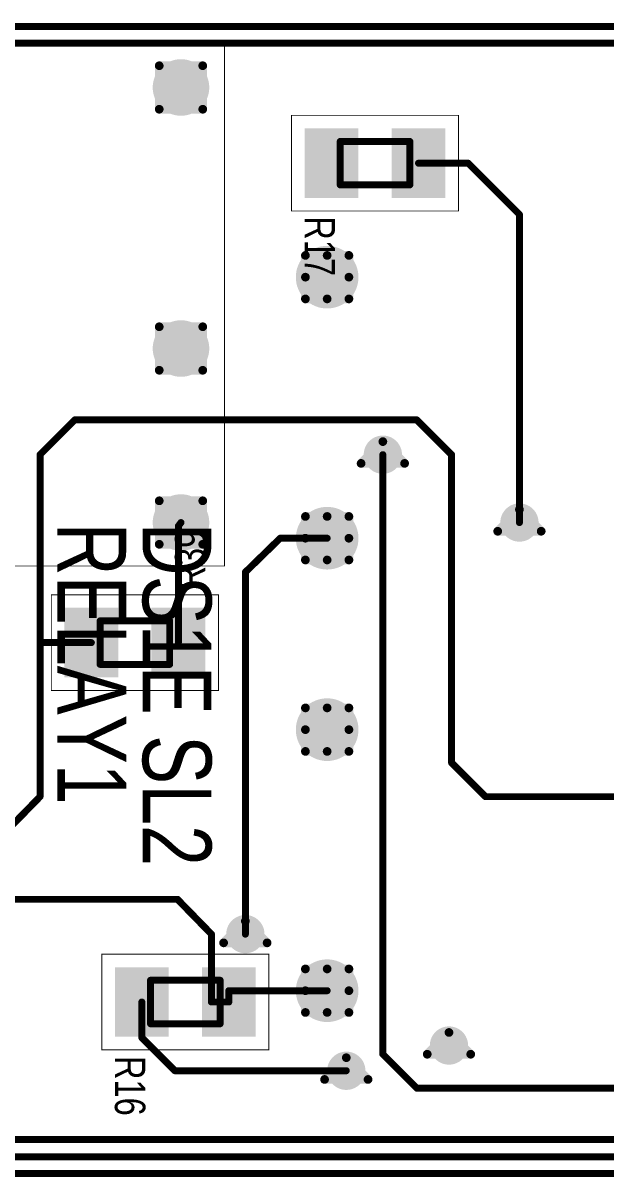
# Model space of a CAD drawing. Extents: x 0 to 12.4, y -1.9 to 1.3.
# Drawn here: x 8.483 to 9.153, y 0.016 to 1.342 of the extents above; entities that cross this region are included whole.
import ezdxf

# ---------------------------------------------------------------- set-up
doc = ezdxf.new("R2010")
doc.units = 0

msp = doc.modelspace()

# ---------------------------------------------------------------- linework, layer by layer
for points, const_width in [([(12.361, 0.02), (0, 0.02), (0, 1.338), (12.361, 1.338), (12.361, 0.02)], 0.008), ([(8.315, 0.748), (8.315, 1.318), (8.715, 1.318), (8.715, 0.718), (8.315, 0.718), (8.315, 0.748)], 0.001)]:
    msp.add_lwpolyline(points, close=True, dxfattribs=dict(const_width=const_width))
at = {"const_width": 0.0005}
for points in [[(8.7148, 1.318, 1), (8.7152, 1.318, 1)], [(8.7148, 0.718, 1), (8.7152, 0.718, 1)]]:
    msp.add_lwpolyline(points, format="xyb", close=True, dxfattribs=at)
at = {"layer": 'BOT'}
for points, const_width in [([(12.341, 1.319), (0.02, 1.319), (0.02, 0.039), (12.341, 0.039), (12.341, 1.319)], 0.008), ([(8.984, 1.126), (8.792, 1.126), (8.792, 1.236), (8.984, 1.236), (8.984, 1.126)], 0.001), ([(8.516, 0.685), (8.708, 0.685), (8.708, 0.575), (8.516, 0.575), (8.516, 0.685)], 0.001), ([(8.766, 0.162), (8.574, 0.162), (8.574, 0.272), (8.766, 0.272), (8.766, 0.162)], 0.001)]:
    msp.add_lwpolyline(points, close=True, dxfattribs=dict(at, const_width=const_width))
for points, const_width in [([(8.65, 1.268, 1), (8.68, 1.268, 1)], 0.031), ([(8.7918, 1.236, 1), (8.7922, 1.236, 1)], 0.0005), ([(8.9838, 1.236, 1), (8.9842, 1.236, 1)], 0.0005), ([(8.936, 1.181, 1), (8.94, 1.181, 1)], 0.004), ([(8.993, 1.181, 1), (8.997, 1.181, 1)], 0.004), ([(8.993, 1.181, 1), (8.997, 1.181, 1)], 0.004), ([(8.7918, 1.126, 1), (8.7922, 1.126, 1)], 0.0005), ([(8.9838, 1.126, 1), (8.9842, 1.126, 1)], 0.0005), ([(8.9838, 1.126, 1), (8.9842, 1.126, 1)], 0.0005), ([(9.052, 1.122, 1), (9.056, 1.122, 1)], 0.004), ([(9.052, 1.122, 1), (9.056, 1.122, 1)], 0.004), ([(8.816, 1.05, 1), (8.85, 1.05, 1)], 0.035), ([(8.65, 0.968, 1), (8.68, 0.968, 1)], 0.031), ([(8.541, 0.886, 1), (8.545, 0.886, 1)], 0.004), ([(8.541, 0.886, 1), (8.545, 0.886, 1)], 0.004), ([(8.934, 0.886, 1), (8.938, 0.886, 1)], 0.004), ([(8.934, 0.886, 1), (8.938, 0.886, 1)], 0.004), ([(8.887, 0.846, 1), (8.907, 0.846, 1)], 0.02), ([(8.501, 0.846, 1), (8.505, 0.846, 1)], 0.004), ([(8.501, 0.846, 1), (8.505, 0.846, 1)], 0.004), ([(8.895, 0.846, 1), (8.899, 0.846, 1)], 0.004), ([(8.974, 0.846, 1), (8.978, 0.846, 1)], 0.004), ([(8.974, 0.846, 1), (8.978, 0.846, 1)], 0.004), ([(8.65, 0.768, 1), (8.68, 0.768, 1)], 0.031), ([(8.816, 0.75, 1), (8.85, 0.75, 1)], 0.035), ([(9.044, 0.768, 1), (9.064, 0.768, 1)], 0.02), ([(8.663, 0.768, 1), (8.667, 0.768, 1)], 0.004), ([(9.052, 0.768, 1), (9.056, 0.768, 1)], 0.004), ([(8.66, 0.764, 1), (8.664, 0.764, 1)], 0.004), ([(8.66, 0.764, 1), (8.664, 0.764, 1)], 0.004), ([(8.777, 0.75, 1), (8.781, 0.75, 1)], 0.004), ([(8.777, 0.75, 1), (8.781, 0.75, 1)], 0.004), ([(8.831, 0.75, 1), (8.835, 0.75, 1)], 0.004), ([(8.737, 0.711, 1), (8.741, 0.711, 1)], 0.004), ([(8.737, 0.711, 1), (8.741, 0.711, 1)], 0.004), ([(8.5158, 0.685, 1), (8.5162, 0.685, 1)], 0.0005), ([(8.5158, 0.685, 1), (8.5162, 0.685, 1)], 0.0005), ([(8.7078, 0.685, 1), (8.7082, 0.685, 1)], 0.0005), ([(8.501, 0.63, 1), (8.505, 0.63, 1)], 0.004), ([(8.501, 0.63, 1), (8.505, 0.63, 1)], 0.004), ([(8.501, 0.63, 1), (8.505, 0.63, 1)], 0.004), ([(8.501, 0.63, 1), (8.505, 0.63, 1)], 0.004), ([(8.56, 0.63, 1), (8.564, 0.63, 1)], 0.004), ([(8.56, 0.63, 1), (8.564, 0.63, 1)], 0.004), ([(8.66, 0.63, 1), (8.664, 0.63, 1)], 0.004), ([(8.5158, 0.575, 1), (8.5162, 0.575, 1)], 0.0005), ([(8.7078, 0.575, 1), (8.7082, 0.575, 1)], 0.0005), ([(8.816, 0.53, 1), (8.85, 0.53, 1)], 0.035), ([(8.974, 0.492, 1), (8.978, 0.492, 1)], 0.004), ([(8.974, 0.492, 1), (8.978, 0.492, 1)], 0.004), ([(8.501, 0.453, 1), (8.505, 0.453, 1)], 0.004), ([(8.501, 0.453, 1), (8.505, 0.453, 1)], 0.004), ([(9.013, 0.453, 1), (9.017, 0.453, 1)], 0.004), ([(9.013, 0.453, 1), (9.017, 0.453, 1)], 0.004), ([(8.659, 0.335, 1), (8.663, 0.335, 1)], 0.004), ([(8.659, 0.335, 1), (8.663, 0.335, 1)], 0.004), ([(8.729, 0.295, 1), (8.749, 0.295, 1)], 0.02), ([(8.698, 0.295, 1), (8.702, 0.295, 1)], 0.004), ([(8.698, 0.295, 1), (8.702, 0.295, 1)], 0.004), ([(8.737, 0.295, 1), (8.741, 0.295, 1)], 0.004), ([(8.5738, 0.272, 1), (8.5742, 0.272, 1)], 0.0005), ([(8.7658, 0.272, 1), (8.7662, 0.272, 1)], 0.0005), ([(8.816, 0.23, 1), (8.85, 0.23, 1)], 0.035), ([(8.718, 0.23, 1), (8.722, 0.23, 1)], 0.004), ([(8.718, 0.23, 1), (8.722, 0.23, 1)], 0.004), ([(8.831, 0.23, 1), (8.835, 0.23, 1)], 0.004), ([(8.618, 0.217, 1), (8.622, 0.217, 1)], 0.004), ([(8.618, 0.217, 1), (8.622, 0.217, 1)], 0.004), ([(8.618, 0.217, 1), (8.622, 0.217, 1)], 0.004), ([(8.698, 0.217, 1), (8.702, 0.217, 1)], 0.004), ([(8.698, 0.217, 1), (8.702, 0.217, 1)], 0.004), ([(8.718, 0.217, 1), (8.722, 0.217, 1)], 0.004), ([(8.718, 0.217, 1), (8.722, 0.217, 1)], 0.004), ([(8.963, 0.167, 1), (8.983, 0.167, 1)], 0.02), ([(8.618, 0.176, 1), (8.622, 0.176, 1)], 0.004), ([(8.618, 0.176, 1), (8.622, 0.176, 1)], 0.004), ([(8.618, 0.176, 1), (8.622, 0.176, 1)], 0.004), ([(8.618, 0.176, 1), (8.622, 0.176, 1)], 0.004), ([(8.618, 0.176, 1), (8.622, 0.176, 1)], 0.004), ([(8.618, 0.176, 1), (8.622, 0.176, 1)], 0.004), ([(8.5738, 0.162, 1), (8.5742, 0.162, 1)], 0.0005), ([(8.7658, 0.162, 1), (8.7662, 0.162, 1)], 0.0005), ([(8.7658, 0.162, 1), (8.7662, 0.162, 1)], 0.0005), ([(8.895, 0.157, 1), (8.899, 0.157, 1)], 0.004), ([(8.895, 0.157, 1), (8.899, 0.157, 1)], 0.004), ([(8.845, 0.138, 1), (8.865, 0.138, 1)], 0.02), ([(8.845, 0.138, 1), (8.865, 0.138, 1)], 0.02), ([(8.845, 0.138, 1), (8.865, 0.138, 1)], 0.02), ([(8.656, 0.138, 1), (8.66, 0.138, 1)], 0.004), ([(8.656, 0.138, 1), (8.66, 0.138, 1)], 0.004), ([(8.656, 0.138, 1), (8.66, 0.138, 1)], 0.004), ([(8.656, 0.138, 1), (8.66, 0.138, 1)], 0.004), ([(8.656, 0.138, 1), (8.66, 0.138, 1)], 0.004), ([(8.656, 0.138, 1), (8.66, 0.138, 1)], 0.004), ([(8.853, 0.138, 1), (8.857, 0.138, 1)], 0.004), ([(8.853, 0.138, 1), (8.857, 0.138, 1)], 0.004), ([(8.853, 0.138, 1), (8.857, 0.138, 1)], 0.004), ([(8.934, 0.118, 1), (8.938, 0.118, 1)], 0.004), ([(8.934, 0.118, 1), (8.938, 0.118, 1)], 0.004)]:
    msp.add_lwpolyline(points, format="xyb", close=True, dxfattribs=dict(at, const_width=const_width))
at = {"layer": 'BOT', "const_width": 0.008}
for points in [[(8.938, 1.181), (8.995, 1.181)], [(8.995, 1.181), (9.054, 1.122)], [(9.054, 1.122), (9.054, 0.768)], [(8.503, 0.846), (8.543, 0.886)], [(8.543, 0.886), (8.936, 0.886)], [(8.936, 0.886), (8.976, 0.846)], [(8.503, 0.63), (8.503, 0.846)], [(8.897, 0.846), (8.897, 0.157)], [(8.976, 0.846), (8.976, 0.492)], [(8.662, 0.764), (8.665, 0.768)], [(8.662, 0.63), (8.662, 0.764)], [(8.739, 0.711), (8.779, 0.75)], [(8.779, 0.75), (8.833, 0.75)], [(8.739, 0.295), (8.739, 0.711)], [(8.562, 0.63), (8.503, 0.63)], [(8.562, 0.63), (8.503, 0.63)], [(8.503, 0.63), (8.503, 0.453)], [(8.976, 0.492), (9.015, 0.453)], [(8.503, 0.453), (8.464, 0.413)], [(9.015, 0.453), (9.578, 0.453)], [(7.44, 0.335), (8.661, 0.335)], [(8.661, 0.335), (8.7, 0.295)], [(8.7, 0.295), (8.7, 0.217)], [(8.72, 0.217), (8.72, 0.23)], [(8.72, 0.23), (8.833, 0.23)], [(8.62, 0.217), (8.62, 0.176)], [(8.62, 0.176), (8.62, 0.217)], [(8.62, 0.176), (8.62, 0.217)], [(8.7, 0.217), (8.72, 0.217)], [(8.62, 0.176), (8.658, 0.138)], [(8.658, 0.138), (8.62, 0.176)], [(8.658, 0.138), (8.62, 0.176)], [(8.897, 0.157), (8.936, 0.118)], [(8.658, 0.138), (8.855, 0.138)], [(8.855, 0.138), (8.658, 0.138)], [(8.855, 0.138), (8.658, 0.138)], [(8.936, 0.118), (9.368, 0.118)], [(10.235, 0.059), (8.07, 0.059)]]:
    msp.add_lwpolyline(points, dxfattribs=at)
at = {"layer": 'BOT'}
for points in [[(8.808, 1.142), (8.868, 1.142), (8.808, 1.22), (8.868, 1.22)], [(8.908, 1.142), (8.968, 1.142), (8.908, 1.22), (8.968, 1.22)], [(8.532, 0.591), (8.592, 0.591), (8.532, 0.669), (8.592, 0.669)], [(8.632, 0.591), (8.692, 0.591), (8.632, 0.669), (8.692, 0.669)], [(8.59, 0.178), (8.65, 0.178), (8.59, 0.256), (8.65, 0.256)], [(8.69, 0.178), (8.75, 0.178), (8.69, 0.256), (8.75, 0.256)]]:
    msp.add_solid(points, dxfattribs=at)
at = {"layer": 'DRD', "const_width": 0.01}
for points in [[(8.69, 1.293), (8.64, 1.243)], [(8.69, 1.243), (8.64, 1.293)], [(8.64, 1.293), (8.64, 1.243)], [(8.69, 1.293), (8.64, 1.293)], [(8.69, 1.243), (8.69, 1.293)], [(8.64, 1.243), (8.69, 1.243)], [(8.808, 1.075), (8.808, 1.025)], [(8.858, 1.075), (8.808, 1.075)], [(8.833, 1.025), (8.833, 1.075)], [(8.858, 1.025), (8.858, 1.075)], [(8.858, 1.05), (8.808, 1.05)], [(8.808, 1.025), (8.858, 1.025)], [(8.69, 0.993), (8.64, 0.943)], [(8.69, 0.943), (8.64, 0.993)], [(8.64, 0.993), (8.64, 0.943)], [(8.69, 0.993), (8.64, 0.993)], [(8.69, 0.943), (8.69, 0.993)], [(8.64, 0.943), (8.69, 0.943)], [(8.897, 0.861), (8.872, 0.836)], [(8.922, 0.836), (8.897, 0.861)], [(8.872, 0.836), (8.922, 0.836)], [(8.69, 0.793), (8.64, 0.743)], [(8.69, 0.743), (8.64, 0.793)], [(8.64, 0.793), (8.64, 0.743)], [(8.69, 0.793), (8.64, 0.793)], [(8.69, 0.743), (8.69, 0.793)], [(9.054, 0.783), (9.029, 0.758)], [(9.079, 0.758), (9.054, 0.783)], [(8.808, 0.775), (8.808, 0.725)], [(8.858, 0.775), (8.808, 0.775)], [(8.833, 0.725), (8.833, 0.775)], [(8.858, 0.725), (8.858, 0.775)], [(9.029, 0.758), (9.079, 0.758)], [(8.64, 0.743), (8.69, 0.743)], [(8.858, 0.75), (8.808, 0.75)], [(8.808, 0.725), (8.858, 0.725)], [(8.808, 0.555), (8.808, 0.505)], [(8.858, 0.555), (8.808, 0.555)], [(8.833, 0.505), (8.833, 0.555)], [(8.858, 0.505), (8.858, 0.555)], [(8.858, 0.53), (8.808, 0.53)], [(8.808, 0.505), (8.858, 0.505)], [(8.739, 0.31), (8.714, 0.285)], [(8.764, 0.285), (8.739, 0.31)], [(8.714, 0.285), (8.764, 0.285)], [(8.808, 0.255), (8.808, 0.205)], [(8.858, 0.255), (8.808, 0.255)], [(8.833, 0.205), (8.833, 0.255)], [(8.858, 0.205), (8.858, 0.255)], [(8.858, 0.23), (8.808, 0.23)], [(8.808, 0.205), (8.858, 0.205)], [(8.973, 0.182), (8.948, 0.157)], [(8.998, 0.157), (8.973, 0.182)], [(8.948, 0.157), (8.998, 0.157)], [(8.855, 0.153), (8.83, 0.128)], [(8.855, 0.153), (8.83, 0.128)], [(8.855, 0.153), (8.83, 0.128)], [(8.88, 0.128), (8.855, 0.153)], [(8.88, 0.128), (8.855, 0.153)], [(8.88, 0.128), (8.855, 0.153)], [(8.83, 0.128), (8.88, 0.128)], [(8.83, 0.128), (8.88, 0.128)], [(8.83, 0.128), (8.88, 0.128)]]:
    msp.add_lwpolyline(points, dxfattribs=at)
at = {"layer": 'DRD', "const_width": 0.005}
for points in [[(8.6375, 1.293, 1), (8.6425, 1.293, 1)], [(8.6375, 1.293, 1), (8.6425, 1.293, 1)], [(8.6375, 1.293, 1), (8.6425, 1.293, 1)], [(8.6875, 1.293, 1), (8.6925, 1.293, 1)], [(8.6875, 1.293, 1), (8.6925, 1.293, 1)], [(8.6875, 1.293, 1), (8.6925, 1.293, 1)], [(8.6375, 1.243, 1), (8.6425, 1.243, 1)], [(8.6375, 1.243, 1), (8.6425, 1.243, 1)], [(8.6375, 1.243, 1), (8.6425, 1.243, 1)], [(8.6875, 1.243, 1), (8.6925, 1.243, 1)], [(8.6875, 1.243, 1), (8.6925, 1.243, 1)], [(8.6875, 1.243, 1), (8.6925, 1.243, 1)], [(8.8055, 1.075, 1), (8.8105, 1.075, 1)], [(8.8055, 1.075, 1), (8.8105, 1.075, 1)], [(8.8305, 1.075, 1), (8.8355, 1.075, 1)], [(8.8555, 1.075, 1), (8.8605, 1.075, 1)], [(8.8555, 1.075, 1), (8.8605, 1.075, 1)], [(8.8055, 1.05, 1), (8.8105, 1.05, 1)], [(8.8555, 1.05, 1), (8.8605, 1.05, 1)], [(8.8055, 1.025, 1), (8.8105, 1.025, 1)], [(8.8055, 1.025, 1), (8.8105, 1.025, 1)], [(8.8305, 1.025, 1), (8.8355, 1.025, 1)], [(8.8555, 1.025, 1), (8.8605, 1.025, 1)], [(8.8555, 1.025, 1), (8.8605, 1.025, 1)], [(8.6375, 0.993, 1), (8.6425, 0.993, 1)], [(8.6375, 0.993, 1), (8.6425, 0.993, 1)], [(8.6375, 0.993, 1), (8.6425, 0.993, 1)], [(8.6875, 0.993, 1), (8.6925, 0.993, 1)], [(8.6875, 0.993, 1), (8.6925, 0.993, 1)], [(8.6875, 0.993, 1), (8.6925, 0.993, 1)], [(8.6375, 0.943, 1), (8.6425, 0.943, 1)], [(8.6375, 0.943, 1), (8.6425, 0.943, 1)], [(8.6375, 0.943, 1), (8.6425, 0.943, 1)], [(8.6875, 0.943, 1), (8.6925, 0.943, 1)], [(8.6875, 0.943, 1), (8.6925, 0.943, 1)], [(8.6875, 0.943, 1), (8.6925, 0.943, 1)], [(8.8945, 0.861, 1), (8.8995, 0.861, 1)], [(8.8945, 0.861, 1), (8.8995, 0.861, 1)], [(8.8695, 0.836, 1), (8.8745, 0.836, 1)], [(8.8695, 0.836, 1), (8.8745, 0.836, 1)], [(8.9195, 0.836, 1), (8.9245, 0.836, 1)], [(8.9195, 0.836, 1), (8.9245, 0.836, 1)], [(8.6375, 0.793, 1), (8.6425, 0.793, 1)], [(8.6375, 0.793, 1), (8.6425, 0.793, 1)], [(8.6375, 0.793, 1), (8.6425, 0.793, 1)], [(8.6875, 0.793, 1), (8.6925, 0.793, 1)], [(8.6875, 0.793, 1), (8.6925, 0.793, 1)], [(8.6875, 0.793, 1), (8.6925, 0.793, 1)], [(9.0515, 0.783, 1), (9.0565, 0.783, 1)], [(9.0515, 0.783, 1), (9.0565, 0.783, 1)], [(8.8055, 0.775, 1), (8.8105, 0.775, 1)], [(8.8055, 0.775, 1), (8.8105, 0.775, 1)], [(8.8305, 0.775, 1), (8.8355, 0.775, 1)], [(8.8555, 0.775, 1), (8.8605, 0.775, 1)], [(8.8555, 0.775, 1), (8.8605, 0.775, 1)], [(9.0265, 0.758, 1), (9.0315, 0.758, 1)], [(9.0265, 0.758, 1), (9.0315, 0.758, 1)], [(9.0765, 0.758, 1), (9.0815, 0.758, 1)], [(9.0765, 0.758, 1), (9.0815, 0.758, 1)], [(8.6375, 0.743, 1), (8.6425, 0.743, 1)], [(8.6375, 0.743, 1), (8.6425, 0.743, 1)], [(8.6375, 0.743, 1), (8.6425, 0.743, 1)], [(8.6875, 0.743, 1), (8.6925, 0.743, 1)], [(8.6875, 0.743, 1), (8.6925, 0.743, 1)], [(8.6875, 0.743, 1), (8.6925, 0.743, 1)], [(8.8055, 0.75, 1), (8.8105, 0.75, 1)], [(8.8555, 0.75, 1), (8.8605, 0.75, 1)], [(8.8055, 0.725, 1), (8.8105, 0.725, 1)], [(8.8055, 0.725, 1), (8.8105, 0.725, 1)], [(8.8305, 0.725, 1), (8.8355, 0.725, 1)], [(8.8555, 0.725, 1), (8.8605, 0.725, 1)], [(8.8555, 0.725, 1), (8.8605, 0.725, 1)], [(8.8055, 0.555, 1), (8.8105, 0.555, 1)], [(8.8055, 0.555, 1), (8.8105, 0.555, 1)], [(8.8305, 0.555, 1), (8.8355, 0.555, 1)], [(8.8555, 0.555, 1), (8.8605, 0.555, 1)], [(8.8555, 0.555, 1), (8.8605, 0.555, 1)], [(8.8055, 0.53, 1), (8.8105, 0.53, 1)], [(8.8555, 0.53, 1), (8.8605, 0.53, 1)], [(8.8055, 0.505, 1), (8.8105, 0.505, 1)], [(8.8055, 0.505, 1), (8.8105, 0.505, 1)], [(8.8305, 0.505, 1), (8.8355, 0.505, 1)], [(8.8555, 0.505, 1), (8.8605, 0.505, 1)], [(8.8555, 0.505, 1), (8.8605, 0.505, 1)], [(8.7365, 0.31, 1), (8.7415, 0.31, 1)], [(8.7365, 0.31, 1), (8.7415, 0.31, 1)], [(8.7115, 0.285, 1), (8.7165, 0.285, 1)], [(8.7115, 0.285, 1), (8.7165, 0.285, 1)], [(8.7615, 0.285, 1), (8.7665, 0.285, 1)], [(8.7615, 0.285, 1), (8.7665, 0.285, 1)], [(8.8055, 0.255, 1), (8.8105, 0.255, 1)], [(8.8055, 0.255, 1), (8.8105, 0.255, 1)], [(8.8305, 0.255, 1), (8.8355, 0.255, 1)], [(8.8555, 0.255, 1), (8.8605, 0.255, 1)], [(8.8555, 0.255, 1), (8.8605, 0.255, 1)], [(8.8055, 0.23, 1), (8.8105, 0.23, 1)], [(8.8555, 0.23, 1), (8.8605, 0.23, 1)], [(8.8055, 0.205, 1), (8.8105, 0.205, 1)], [(8.8055, 0.205, 1), (8.8105, 0.205, 1)], [(8.8305, 0.205, 1), (8.8355, 0.205, 1)], [(8.8555, 0.205, 1), (8.8605, 0.205, 1)], [(8.8555, 0.205, 1), (8.8605, 0.205, 1)], [(8.9705, 0.182, 1), (8.9755, 0.182, 1)], [(8.9705, 0.182, 1), (8.9755, 0.182, 1)], [(8.9455, 0.157, 1), (8.9505, 0.157, 1)], [(8.9455, 0.157, 1), (8.9505, 0.157, 1)], [(8.9955, 0.157, 1), (9.0005, 0.157, 1)], [(8.9955, 0.157, 1), (9.0005, 0.157, 1)], [(8.8525, 0.153, 1), (8.8575, 0.153, 1)], [(8.8525, 0.153, 1), (8.8575, 0.153, 1)], [(8.8525, 0.153, 1), (8.8575, 0.153, 1)], [(8.8525, 0.153, 1), (8.8575, 0.153, 1)], [(8.8525, 0.153, 1), (8.8575, 0.153, 1)], [(8.8525, 0.153, 1), (8.8575, 0.153, 1)], [(8.8275, 0.128, 1), (8.8325, 0.128, 1)], [(8.8275, 0.128, 1), (8.8325, 0.128, 1)], [(8.8275, 0.128, 1), (8.8325, 0.128, 1)], [(8.8275, 0.128, 1), (8.8325, 0.128, 1)], [(8.8275, 0.128, 1), (8.8325, 0.128, 1)], [(8.8275, 0.128, 1), (8.8325, 0.128, 1)], [(8.8775, 0.128, 1), (8.8825, 0.128, 1)], [(8.8775, 0.128, 1), (8.8825, 0.128, 1)], [(8.8775, 0.128, 1), (8.8825, 0.128, 1)], [(8.8775, 0.128, 1), (8.8825, 0.128, 1)], [(8.8775, 0.128, 1), (8.8825, 0.128, 1)], [(8.8775, 0.128, 1), (8.8825, 0.128, 1)]]:
    msp.add_lwpolyline(points, format="xyb", close=True, dxfattribs=at)
at = {"layer": 'DRL'}
for points, const_width in [([(8.656, 1.268, 1), (8.674, 1.268, 1)], 0.019), ([(8.824, 1.05, 1), (8.842, 1.05, 1)], 0.019), ([(8.656, 0.968, 1), (8.674, 0.968, 1)], 0.019), ([(8.892, 0.846, 1), (8.902, 0.846, 1)], 0.01), ([(8.656, 0.768, 1), (8.674, 0.768, 1)], 0.019), ([(9.049, 0.768, 1), (9.059, 0.768, 1)], 0.01), ([(8.824, 0.75, 1), (8.842, 0.75, 1)], 0.019), ([(8.824, 0.53, 1), (8.842, 0.53, 1)], 0.019), ([(8.734, 0.295, 1), (8.744, 0.295, 1)], 0.01), ([(8.824, 0.23, 1), (8.842, 0.23, 1)], 0.019), ([(8.968, 0.167, 1), (8.978, 0.167, 1)], 0.01), ([(8.85, 0.138, 1), (8.86, 0.138, 1)], 0.01), ([(8.85, 0.138, 1), (8.86, 0.138, 1)], 0.01), ([(8.85, 0.138, 1), (8.86, 0.138, 1)], 0.01)]:
    msp.add_lwpolyline(points, format="xyb", close=True, dxfattribs=dict(at, const_width=const_width))
at = {"layer": 'SMB'}
for points, const_width in [([(8.649, 1.268, 1), (8.681, 1.268, 1)], 0.033), ([(8.815, 1.05, 1), (8.851, 1.05, 1)], 0.036), ([(8.649, 0.968, 1), (8.681, 0.968, 1)], 0.033), ([(8.886, 0.846, 1), (8.908, 0.846, 1)], 0.022), ([(8.649, 0.768, 1), (8.681, 0.768, 1)], 0.033), ([(8.815, 0.75, 1), (8.851, 0.75, 1)], 0.036), ([(9.043, 0.768, 1), (9.065, 0.768, 1)], 0.022), ([(8.815, 0.53, 1), (8.851, 0.53, 1)], 0.036), ([(8.728, 0.295, 1), (8.75, 0.295, 1)], 0.022), ([(8.815, 0.23, 1), (8.851, 0.23, 1)], 0.036), ([(8.962, 0.167, 1), (8.984, 0.167, 1)], 0.022), ([(8.844, 0.138, 1), (8.866, 0.138, 1)], 0.022), ([(8.844, 0.138, 1), (8.866, 0.138, 1)], 0.022), ([(8.844, 0.138, 1), (8.866, 0.138, 1)], 0.022)]:
    msp.add_lwpolyline(points, format="xyb", close=True, dxfattribs=dict(at, const_width=const_width))
for points in [[(8.807, 1.141), (8.869, 1.141), (8.807, 1.221), (8.869, 1.221)], [(8.907, 1.141), (8.969, 1.141), (8.907, 1.221), (8.969, 1.221)], [(8.531, 0.59), (8.593, 0.59), (8.531, 0.67), (8.593, 0.67)], [(8.631, 0.59), (8.693, 0.59), (8.631, 0.67), (8.693, 0.67)], [(8.589, 0.177), (8.651, 0.177), (8.589, 0.257), (8.651, 0.257)], [(8.689, 0.177), (8.751, 0.177), (8.689, 0.257), (8.751, 0.257)]]:
    msp.add_solid(points, dxfattribs=at)
at = {"layer": 'SPB'}
for points in [[(8.808, 1.142), (8.868, 1.142), (8.808, 1.22), (8.868, 1.22)], [(8.908, 1.142), (8.968, 1.142), (8.908, 1.22), (8.968, 1.22)], [(8.532, 0.591), (8.592, 0.591), (8.532, 0.669), (8.592, 0.669)], [(8.632, 0.591), (8.692, 0.591), (8.632, 0.669), (8.692, 0.669)], [(8.59, 0.178), (8.65, 0.178), (8.59, 0.256), (8.65, 0.256)], [(8.69, 0.178), (8.75, 0.178), (8.69, 0.256), (8.75, 0.256)]]:
    msp.add_solid(points, dxfattribs=at)
at = {"layer": 'SSB', "const_width": 0.008}
for points in [[(8.928, 1.206), (8.848, 1.206)], [(8.848, 1.156), (8.848, 1.206)], [(8.928, 1.156), (8.928, 1.206)], [(8.928, 1.156), (8.848, 1.156)], [(8.572, 0.655), (8.652, 0.655)], [(8.572, 0.655), (8.572, 0.605)], [(8.652, 0.655), (8.652, 0.605)], [(8.572, 0.605), (8.652, 0.605)], [(8.71, 0.242), (8.63, 0.242)], [(8.63, 0.192), (8.63, 0.242)], [(8.71, 0.192), (8.71, 0.242)], [(8.71, 0.192), (8.63, 0.192)]]:
    msp.add_lwpolyline(points, dxfattribs=at)
at = {"layer": 'SSB', "const_width": 0.004}
for points in [[(8.846, 1.206, 1), (8.85, 1.206, 1)], [(8.846, 1.206, 1), (8.85, 1.206, 1)], [(8.926, 1.206, 1), (8.93, 1.206, 1)], [(8.926, 1.206, 1), (8.93, 1.206, 1)], [(8.846, 1.156, 1), (8.85, 1.156, 1)], [(8.846, 1.156, 1), (8.85, 1.156, 1)], [(8.926, 1.156, 1), (8.93, 1.156, 1)], [(8.926, 1.156, 1), (8.93, 1.156, 1)], [(8.57, 0.655, 1), (8.574, 0.655, 1)], [(8.57, 0.655, 1), (8.574, 0.655, 1)], [(8.65, 0.655, 1), (8.654, 0.655, 1)], [(8.65, 0.655, 1), (8.654, 0.655, 1)], [(8.57, 0.605, 1), (8.574, 0.605, 1)], [(8.57, 0.605, 1), (8.574, 0.605, 1)], [(8.65, 0.605, 1), (8.654, 0.605, 1)], [(8.65, 0.605, 1), (8.654, 0.605, 1)], [(8.628, 0.242, 1), (8.632, 0.242, 1)], [(8.628, 0.242, 1), (8.632, 0.242, 1)], [(8.708, 0.242, 1), (8.712, 0.242, 1)], [(8.708, 0.242, 1), (8.712, 0.242, 1)], [(8.628, 0.192, 1), (8.632, 0.192, 1)], [(8.628, 0.192, 1), (8.632, 0.192, 1)], [(8.708, 0.192, 1), (8.712, 0.192, 1)], [(8.708, 0.192, 1), (8.712, 0.192, 1)]]:
    msp.add_lwpolyline(points, format="xyb", close=True, dxfattribs=at)

# ---------------------------------------------------------------- texts
at = {"layer": 'ASB', "width": 0.8}
msp.add_text('DS1E SL2', height=0.079, rotation=270, dxfattribs=at).set_placement((8.621, 0.768))
at = {"layer": 'SSB', "width": 0.8}
for s, height, rotation, p in [('R17', 0.035, 270, (8.807, 1.12)), ('RELAY1', 0.079, 270, (8.523, 0.768)), ('R39', 0.035, 90, (8.693, 0.691)), ('R16', 0.035, 270, (8.589, 0.155))]:
    msp.add_text(s, height=height, rotation=rotation, dxfattribs=at).set_placement(p)

doc.saveas('drawing.dxf')
